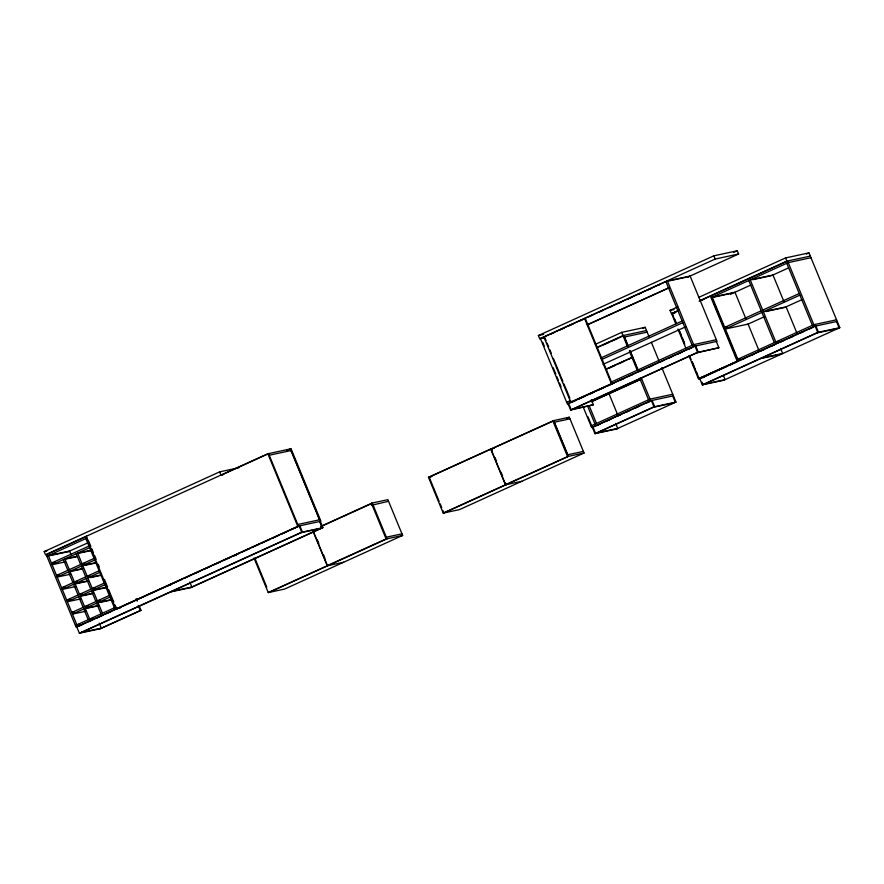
<?xml version="1.0" encoding="UTF-8"?>
<svg xmlns="http://www.w3.org/2000/svg" width="884" height="884" viewBox="0 0 884 884"><rect width="100%" height="100%" fill="white"/><g stroke="black" fill="none" stroke-linecap="round" stroke-linejoin="round"><path stroke-width="1.33" d="M170.634 591.926L191.11 587.529L322.892 527.649L290.449 448.917L267.863 453.779L45.526 554.798L44.2 551.583L219.641 471.868L239.177 467.669M220.878 475.305L268.57 453.625L298.438 526.091L76.101 627.11L46.233 554.655L86.654 536.29L85.958 536.433L115.815 608.899L120.379 607.916M46.896 556.268L87.317 537.892M543.627 337.92L539.726 338.76L538.4 335.533L713.841 255.819L737.289 250.78L738.615 253.995L687.233 277.344M286.681 450.63L290.449 448.917M68.068 551.704L88.378 542.654M539.726 338.76L715.167 259.045L738.615 253.995M667.365 280.924L540.422 338.605L567.34 403.911L694.283 346.23L717.012 341.346L690.106 276.04L667.365 280.924L694.283 346.23M541.13 338.45L544.157 337.08M550.378 334.251L554.124 332.55M559.406 330.185L564.125 328.008M569.119 325.732L572.965 324.03M579.13 321.235L582.876 319.489M589.12 316.649L592.866 314.947M599.12 312.107L602.866 310.406M609.12 307.566L611.617 306.428M617.861 303.588L621.618 301.886M627.861 299.046L631.618 297.344M637.861 294.505L641.607 292.792M647.861 289.963L651.607 288.25M657.862 285.41L660.359 284.283M733.521 252.481L737.289 250.78M88.964 546.069L51.449 563.119L55.416 562.257M89.627 547.682L52.112 564.721L65.35 561.881M587.252 324.759L669.188 287.698L587.948 324.616M94.047 558.412L56.532 575.462L59.184 574.887M94.71 560.025L57.195 577.075L70.433 574.224M595.363 344.34L621.728 332.362L645.176 327.312L649.254 337.213M675.31 312.77L671.409 313.61L670.072 310.394L677.608 306.969M698.946 297.278L785.533 257.929L808.971 252.89L839.8 327.677L723.642 380.286M99.141 570.766L61.626 587.805L65.593 586.954M99.804 572.368L62.289 589.418L75.527 586.567M596.689 347.567L623.054 335.577L646.502 330.539M671.409 313.61L678.934 310.196M700.272 300.494L786.859 261.156L810.308 256.106M596.888 347.677L623.75 335.644L627.938 345.788M677.884 310.881L671.641 313.721L675.84 323.92M699.134 301.223L787.567 261.001L814.473 326.307L837.214 321.411M603.816 344.705L608.8 342.439M612.535 340.738L618.767 337.909M676.094 311.864L672.348 313.566L673.398 316.118M701.089 300.505L703.587 299.367M642.657 328.461L645.176 327.312M806.462 254.028L808.971 252.89M711.675 297.4L788.23 262.614L810.971 257.719M730.648 294.217L750.726 285.09M772.064 275.399L788.373 267.985M104.224 583.109L66.709 600.148L70.687 599.297M600.932 357.954L682.161 321.047M104.887 584.722L67.372 601.761L80.61 598.91M601.595 359.567L682.835 322.649M603.087 364.33L685.575 326.848M605.772 369.247L632.635 357.202L630.027 350.86M605.849 369.424L632.635 357.202M609.043 368.142L615.275 365.302M619.01 363.611L623.994 361.346M628.977 359.081L632.712 357.379L638.458 371.335M109.318 595.451L71.803 612.501L74.444 611.927M109.981 597.065L72.466 614.104L85.704 611.264M761.234 310.781L724.692 327.378L727.366 326.804M762.693 310.118L799.235 293.51M761.898 312.383L725.355 328.992L748.096 324.096L763.931 316.903M799.898 295.123L763.356 311.721L786.097 306.836L801.932 299.643M75.438 625.507L115.859 607.131M570.721 400.463L566.677 402.297L567.384 402.143M610.667 382.308L693.609 344.627L716.349 339.732M543.925 337.058L570.721 402.098L612.093 383.468L585.285 318.428L584.589 318.583L611.396 383.623M139.44 606.546L140.987 610.303L100.555 628.668L79.383 633.22L76.797 626.966L299.135 525.936L301.72 532.201L322.892 527.649M591.352 399.756L593.418 404.773L570.622 410.021L568.047 403.756L694.979 346.086L697.564 352.34L718.891 347.755L716.316 341.489M78.764 626.237L82.532 624.524M88.809 621.673L92.577 619.96M96.345 618.247L102.621 615.397M106.4 613.684L111.417 611.396M116.445 609.12L181.761 579.44M184.281 578.302L191.817 574.876M194.325 573.727L200.602 570.876M204.37 569.163L210.657 566.312M213.166 565.174L220.702 561.749M223.221 560.6L230.757 557.185M233.266 556.036L239.542 553.185M242.061 552.047L249.597 548.621M252.106 547.472L259.642 544.058M262.161 542.909L269.697 539.483M272.206 538.345L278.482 535.494M281.002 534.345L288.538 530.93M291.046 529.781L298.582 526.356M571.263 402.463L576.291 400.176M578.799 399.038L585.086 396.187M588.854 394.474L593.882 392.187M597.65 390.474L603.938 387.612M607.706 385.899L613.993 383.048M620.281 380.197L624.049 378.485M630.336 375.623L632.845 374.484M639.132 371.634L642.9 369.91M649.188 367.059L652.956 365.346M659.232 362.495L663.011 360.782M669.287 357.921L671.807 356.782M678.094 353.932L681.862 352.208M688.139 349.357L691.918 347.644M79.383 633.22L301.72 532.201M570.622 410.021L697.564 352.34M80.079 633.077L302.427 532.046L299.842 525.792M571.329 409.867L698.261 352.197L695.686 345.931M591.064 401.734L641.596 378.938L591.761 401.579M430.188 479.625L429.171 477.161L553.682 420.585L569.307 417.226L584.059 453.006L459.547 509.582L443.216 513.096L428.475 477.305L490.719 449.028L494.034 448.31M320.77 526.411L372.252 503.018L387.888 499.659L402.629 535.439L284.593 589.076L268.261 592.589L254.017 558.036M320.958 526.544L372.164 503.272L371.468 503.427L386.098 538.942L386.805 538.787M505.593 484.642L568.235 456.354L553.594 420.839L490.963 449.127L505.593 484.642L506.3 484.498M99.859 628.822L140.987 610.303M190.403 587.672L322.196 527.792L319.61 521.538M371.468 505.294L388.551 501.272M718.891 347.755L696.813 352.86M566.821 418.353L569.307 417.226M737.267 359.479L813.81 324.693L836.551 319.809M688.99 355.799L698.448 378.75L737.897 360.992L711.09 295.963L710.393 296.107L737.19 361.147M698.448 378.75L737.897 360.992M673.42 395.844L650.679 400.728L591.65 427.547L583.12 406.828M814.473 326.307L699.023 378.761L698.36 377.159M724.35 380.131L702.305 384.872L699.73 378.617L815.181 326.152L817.766 332.417L839.8 327.677M596.833 425.536L600.601 423.823M606.877 420.972L610.645 419.259M616.921 416.408L620.69 414.695M625.717 412.408L629.474 410.695M635.762 407.844L639.53 406.132M645.806 403.281L649.574 401.568M702.946 377.324L716.747 371.048M719.256 369.91L726.781 366.484M729.3 365.346L736.825 361.932M741.842 359.644L744.35 358.506M750.626 355.655L754.395 353.943M760.671 351.092L764.428 349.379M770.704 346.528L774.472 344.815M780.749 341.964L783.257 340.826M789.534 337.975L793.302 336.263M799.567 333.412L803.335 331.71M809.611 328.859L813.379 327.146M653.961 406.839L651.375 400.585L592.357 427.403L594.943 433.657L653.961 406.839L675.995 402.098L661.784 367.622M702.305 384.872L817.766 332.417M616.27 429.072L675.995 402.098M268.261 592.589L327.279 565.771L343.611 562.257M313.29 531.361L327.4 565.605L386.098 538.942M443.216 513.096L505.471 484.808L521.803 481.294M268.957 592.435L387.004 538.809L402.629 535.439M584.059 453.006L568.434 456.365L443.923 512.941L442.906 510.477M667.243 281.3L688.647 276.703M752.781 279.675L771.511 275.642M713.443 297.234L732.173 293.201M538.4 335.533L543.605 334.417M670.072 310.394L673.984 309.555M624.424 337.036L647.165 332.141M765.909 311.522L784.638 307.499M632.712 357.379L632.005 357.534L637.231 370.219M817.015 332.925L837.645 328.494M779.832 341.102L775.821 341.964L750.229 279.874L772.97 274.99L783.931 301.588M269.233 455.238L291.112 450.531M740.494 358.65L737.82 359.224L712.228 297.146L734.969 292.25L745.93 318.859M762.03 357.909L782.66 353.467L780.594 348.462M760.583 358.572L781.213 354.13M223.575 474.531L220.967 475.084L219.641 471.868M570.721 402.098L571.429 401.944M568.047 403.756L568.755 403.601M701.885 377.799L704.471 377.247M699.73 378.617L700.426 378.462M572.788 409.204L593.418 404.773M704.471 384.065L725.101 379.623L723.554 375.866M672.757 394.231L650.016 399.126L590.987 425.944L591.694 425.79M553.594 420.839L552.887 420.994L567.528 456.509M554.345 422.198L569.97 418.839M653.21 407.358L673.84 402.916M44.2 551.583L46.808 551.019M597.098 432.851L617.728 428.409L615.662 423.403M594.943 433.657L616.977 428.917M49.471 555.704L68.775 551.561M428.475 477.305L431.779 476.598M90.897 550.268L77.659 553.119L82.079 563.848L84.731 563.285M77.527 553.495L92.091 550.367M76.797 556.356L64.886 558.92L69.306 569.661M66.079 559.008L76.665 556.732M567.771 454.763L583.396 451.392M95.98 562.611L82.742 565.462L87.173 576.202L89.814 575.628M85.262 565.274L95.848 562.986M83.206 568.423L69.969 571.263L74.4 582.004L77.041 581.429M81.759 569.086L68.521 571.926L72.941 582.666M297.775 524.477L319.654 519.77M320.317 521.383L297.731 526.245L267.863 453.779M101.074 574.965L87.836 577.804L92.256 588.545L94.908 587.971M90.356 577.617L100.942 575.34M300.969 532.709L320.737 528.455M88.301 580.766L75.063 583.617L79.483 594.346L82.135 593.783M74.93 583.992L86.842 581.429M232.547 556.036L236.404 555.196M106.157 587.308L92.919 590.158L97.35 600.888L99.991 600.324M106.025 587.683L91.472 590.81L95.892 601.551M93.384 593.109L80.146 595.96L84.577 606.689L88.544 605.838M81.339 596.048L91.936 593.772M386.341 537.196L401.966 533.837M166.645 585.97L170.689 585.097M111.251 599.65L98.014 602.501L102.433 613.231M100.533 602.302L111.119 600.026M98.478 605.452L85.24 608.303L89.66 619.043L93.638 618.181M86.433 608.391L98.345 605.827M172.093 591.263L191.861 587.02L189.795 582.004M327.4 565.605L328.108 565.462M79.538 624.27L76.886 624.844L48.355 555.605L69.527 551.041L71.085 554.821M76.797 626.966L77.505 626.811M81.538 632.414L101.306 628.159L99.251 623.154M836.518 321.566L839.093 327.831M815.888 326.008L818.462 332.262L703.012 384.728L701.984 382.219M785.533 257.929L786.859 261.156M786.771 263.277L812.363 325.356M786.02 306.66L796.992 333.268M748.77 280.537L774.362 342.627M748.019 323.931L758.991 350.539M713.841 255.819L715.167 259.045M665.906 281.587L692.161 345.29M674.448 318.671L676.028 322.494M679.697 331.423L681.277 335.246M682.326 337.798L683.907 341.622M692.316 362.02L695.465 369.678M696.526 372.23L699.145 378.606M672.768 315.069L675.906 322.671M679.034 330.273L684.78 344.207M689.487 355.611L691.045 359.412M692.095 361.954L693.664 365.755M694.702 368.285L696.791 373.357M677.951 329.025L685.829 348.152M651.342 342.285L659.177 361.291M672.713 395.988L675.299 402.253M652.083 400.43L654.668 406.695L595.639 433.514L593.065 427.248M623.761 335.423L628.082 345.909M630.17 350.97L638.524 371.247M641.132 377.578L650.679 400.728M621.728 332.362L623.054 335.577M623.054 335.798L627.231 345.942M629.32 351.014L631.938 357.357M639.684 378.242L648.558 399.789M608.789 393.203L617.662 414.751M589.175 405.701L596.49 423.436M587.683 406.264L595.031 424.099M588.015 416.872L591.175 424.519M544.467 336.771L546.047 340.594M547.097 343.136L548.666 346.959M549.715 349.512L551.296 353.324M553.395 358.429L562.843 381.358M563.893 383.899L565.473 387.722M565.649 387.921L569.849 398.12M569.263 404.861L570.81 408.618M542.71 342.274L544.279 346.097M553.207 367.755L555.826 374.12M556.876 376.672L558.456 380.496M559.506 383.037L561.086 386.861M553.682 420.585L568.434 456.365M491.427 448.873L492.09 450.486M494.985 457.514L496.51 461.216M501.095 472.321L502.62 476.023M505.515 483.051L506.178 484.653M490.719 449.028L505.471 484.808M430.353 480.023L433.746 488.266M433.967 488.786L439.127 501.316M440.166 503.814L441.713 507.571M372.252 503.018L387.004 538.809M317.301 539.704L318.826 543.406M323.4 554.511L324.936 558.213M313.035 531.218L327.279 565.771M255.399 559.517L266.747 587.075M136.18 598.656L137.219 601.164M138.213 605.441L140.28 610.457M88.223 540.102L90.842 546.456M91.892 548.997L93.472 552.809M94.511 555.351L96.146 559.296M98.212 564.335L99.251 566.854M104.445 579.44L107.616 587.131M108.666 589.672L110.235 593.495M110.666 594.545L113.782 602.103M114.953 604.932L116.522 608.745M85.87 538.555L114.401 607.794M76.201 553.782L80.632 564.511M81.295 566.125L85.715 576.854M86.378 578.467L90.809 589.208M96.555 603.164L100.986 613.894M63.427 559.583L67.858 570.324M73.604 584.269L78.035 595.009M78.698 596.623L83.118 607.352M83.781 608.966L88.212 619.695M291.145 448.984L290.438 449.138L320.196 521.328L320.903 521.184L291.145 448.984"/></g></svg>
